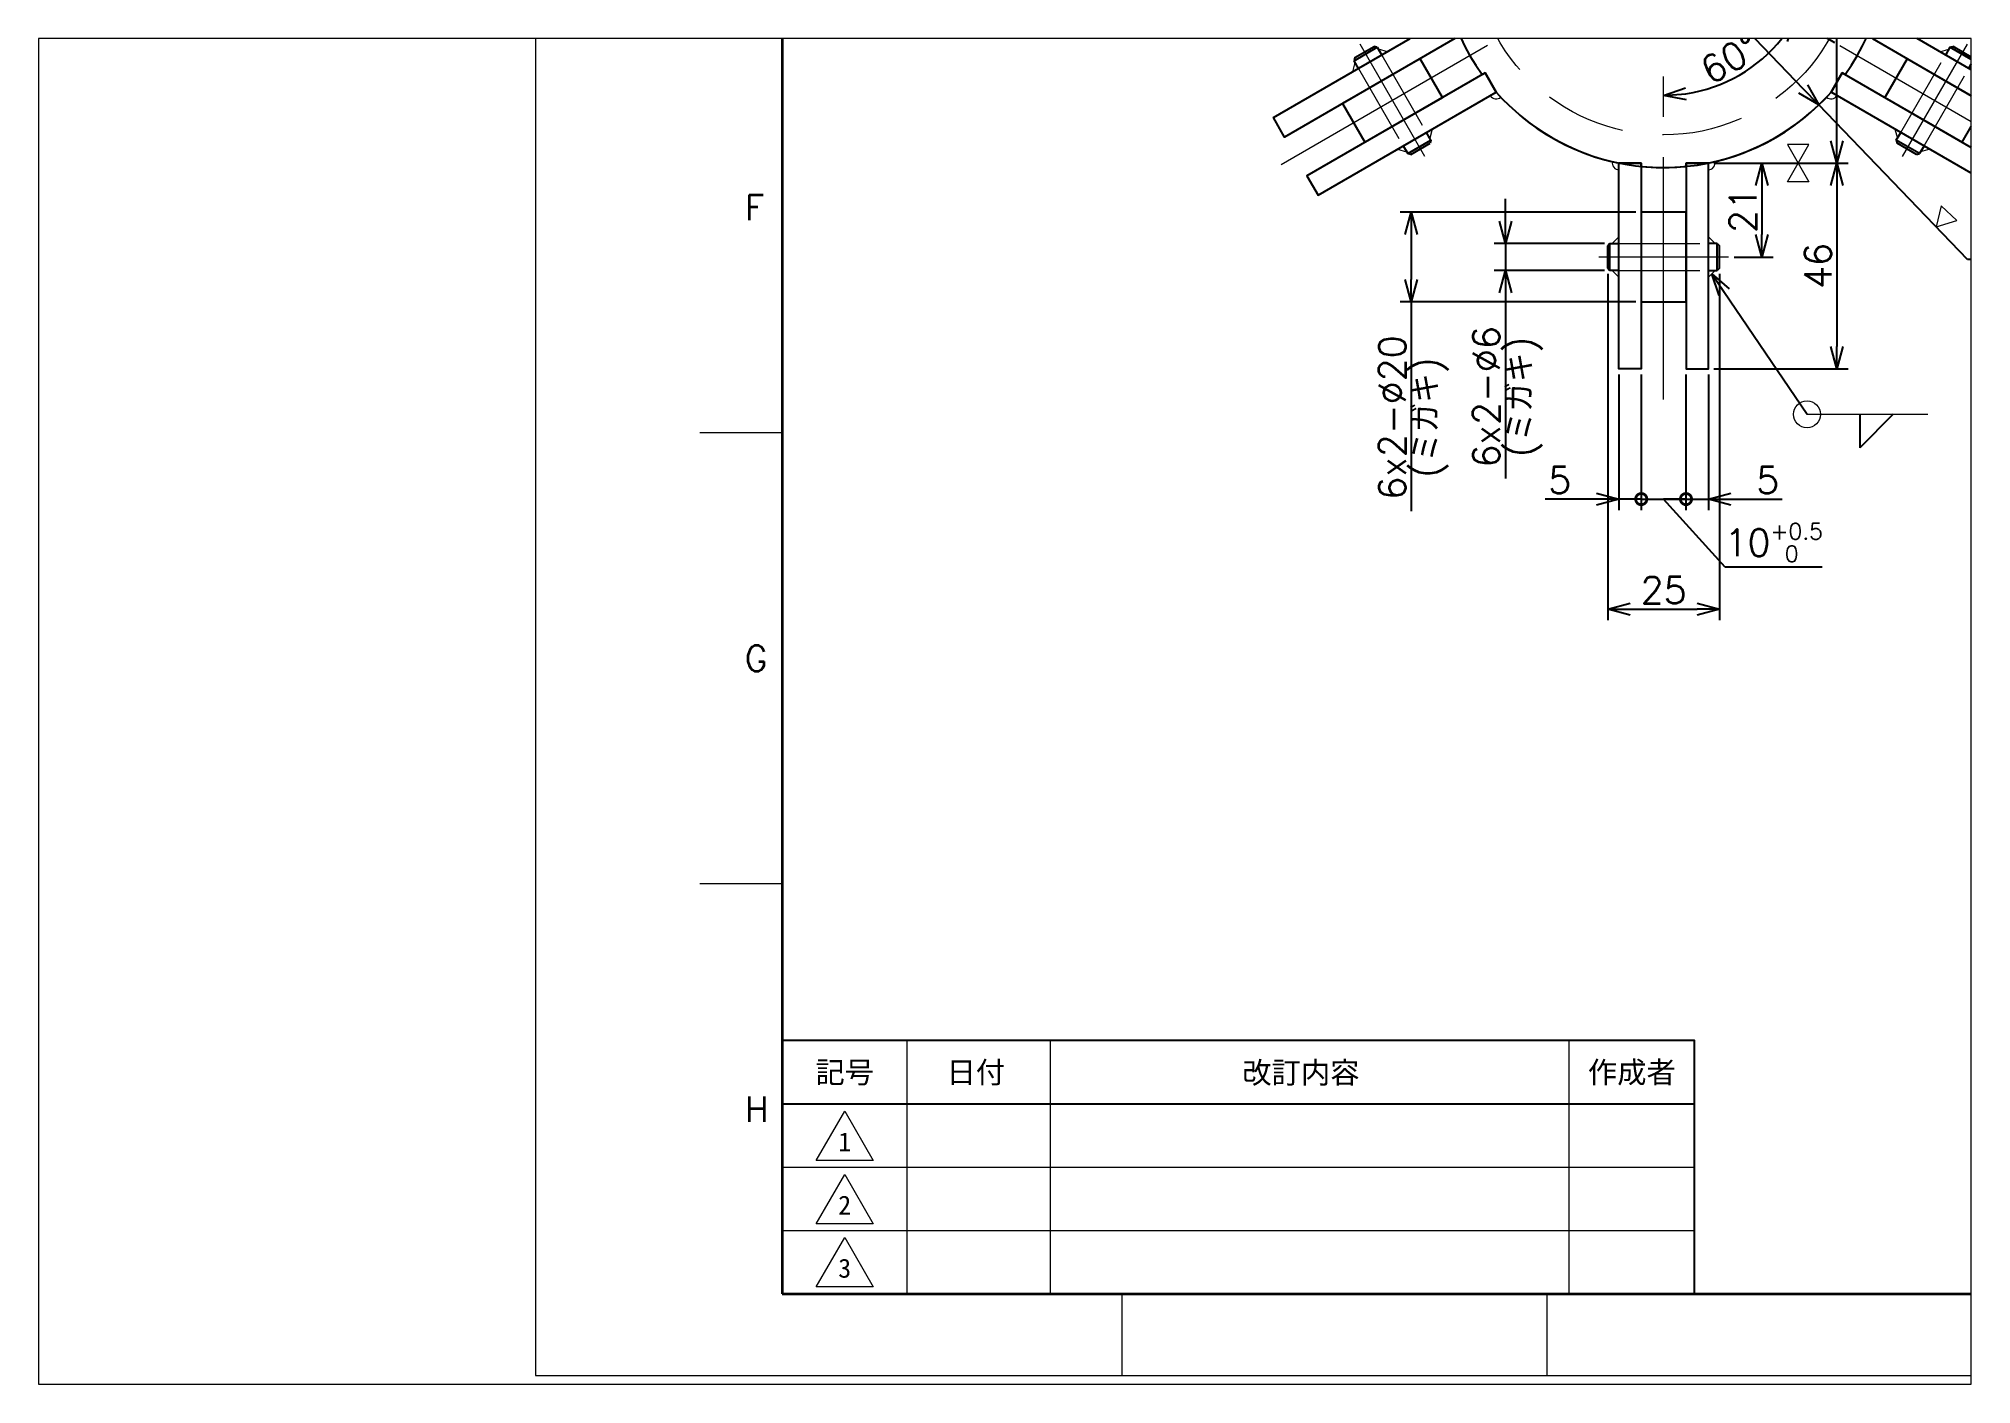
# Paper-space layout 'レイアウト1' of a CAD drawing. Header units: millimetres. Extents: x 29 to 258, y 20 to 179.
# The model-space entities are those that its viewports show. They can reach past a viewport. Long polylines and large blocks are cut down to what shows.
import ezdxf
from ezdxf import colors
from ezdxf.entities.mleader import LeaderData, LeaderLine
from ezdxf.enums import TextEntityAlignment as Align
from ezdxf.math import Vec2, Vec3

# ---------------------------------------------------------------- set-up
doc = ezdxf.new("R2010")
doc.units = ezdxf.units.MM
doc.header["$LTSCALE"] = 0.8
doc.header["$PDMODE"] = 99
doc.header["$PDSIZE"] = 1
doc.linetypes.add('CENTER2', pattern=[28.575, 19.05, -3.175, 3.175, -3.175])
doc.linetypes.add('HIDDEN', pattern=[9.525, 6.35, -3.175])
for name, color, linetype, lineweight in [('01_NORMAL', 7, 'Continuous', 25), ('04_HIDDEN', 2, 'HIDDEN', 13), ('05_CENTER', 4, 'CENTER2', 13), ('08_DIM', 3, 'Continuous', 13), ('90_FRAME', 5, 'Continuous', 35)]:
    doc.layers.add(name, color=color, linetype=linetype, lineweight=lineweight)
doc.layers.add('91_BLANK', color=5, linetype='Continuous', lineweight=0, plot=False)
doc.styles.add('KSS_TXT', font='txt.shx', dxfattribs={"bigfont": 'extfont2.shx'})
doc.styles.add('MS_G', font='MS Gothic.ttf')
doc.styles.get("Standard").update_dxf_attribs({"font": 'txt.shx', "bigfont": 'extfont2.shx'})
doc.styles.add('表題用', font='MS PGothic.ttf')
doc.dimstyles.new('KSS_DIM', dxfattribs={"dimscale": 2, "dimtxt": 3, "dimasz": 2.5, "dimexe": 1.25, "dimexo": 0.625, "dimtad": 1, "dimdsep": 46, "dimtxsty": 'KSS_TXT', "dimblk": 'OPEN30', "dimcen": 0, "dimazin": 2, "dimtfac": 0.75, "dimtmove": 0, "dimatfit": 3, "dimldrblk": 'OPEN30', "dimfxl": 1.25, "dimtolj": 1, "dimarcsym": 0})
doc.dimstyles.new('KSS_DIM$3', dxfattribs={"dimscale": 2, "dimtxt": 3, "dimasz": 2.5, "dimexe": 1.25, "dimexo": 0.625, "dimtad": 1, "dimtih": 1, "dimtoh": 1, "dimdsep": 46, "dimtxsty": 'KSS_TXT', "dimblk": 'OPEN30', "dimcen": 0, "dimazin": 2, "dimtfac": 0.75, "dimtofl": 0, "dimtmove": 0, "dimatfit": 3, "dimldrblk": 'OPEN30', "dimfxl": 1.25, "dimtolj": 1, "dimarcsym": 0})

# ---------------------------------------------------------------- blocks, each defined once
blk = doc.blocks.new('AM_BALLOON1')
at = {"transparency": 16777216}
blk.add_circle((0, 0), 5, dxfattribs=at)
blk.add_attdef('B_NUMBER', text='', height=3, dxfattribs=at).set_placement((0, 0), align=Align.MIDDLE_CENTER)
blk = doc.blocks.new('_OPEN')
at = {"color": 0, "linetype": 'ByBlock'}
for p, q in [((-1, 0.167), (0, 0)), ((0, 0), (-1, -0.167)), ((0, 0), (-1, 0))]:
    blk.add_line(p, q, dxfattribs=at)
blk = doc.blocks.new('_Open30')
at = {"color": 0, "linetype": 'ByBlock', "lineweight": -2}
for p, q in [((-1, 0.268), (0, 0)), ((0, 0), (-1, -0.268)), ((0, 0), (-1, 0))]:
    blk.add_line(p, q, dxfattribs=at)
blk = doc.blocks.new('*D169')
at = {"layer": '08_DIM', "color": 0, "lineweight": -2, "transparency": 16777216}
for p, q in [((217.58, 356.11), (283.5, 287.71)), ((320.24, 249.58), (286.97, 284.11)), ((405.39, 249.58), (320.24, 249.58))]:
    blk.add_line(p, q, dxfattribs=at)
blk.add_arc((252.27, 320.11), 50, 229.9541, 316.8068, dxfattribs=at)
at = {"layer": 'Defpoints', "color": 0, "transparency": 16777216}
for p in [(217.58, 356.11), (286.97, 284.11)]:
    blk.add_point(p, dxfattribs=at)
at = {"layer": '08_DIM', "color": 0, "lineweight": -2, "transparency": 16777216, "xscale": 5, "yscale": 5, "zscale": 5}
for p, rotation in [((217.58, 356.11), 133.9417325120091), ((286.97, 284.11), 313.9417325120091)]:
    blk.add_blockref('_Open30', p, dxfattribs=dict(at, rotation=rotation))
at = {"layer": '08_DIM', "color": 0, "transparency": 16777216, "insert": (363.44, 249.58), "char_height": 6, "attachment_point": 5, "style": 'KSS_TXT'}
blk.add_mtext('\\A1;%%C100{\\H4.500000;%%p0.1}\\P(90A Sch80より加工)', dxfattribs=at)
blk = doc.blocks.new('_DotSmall')
at = {"color": 0, "linetype": 'ByBlock', "const_width": 0.5}
blk.add_lwpolyline([(-0.0625, 0, 1), (0.0625, 0, 1)], format="xyb", close=True, dxfattribs=at)
blk = doc.blocks.new('*D170')
at = {"layer": '08_DIM', "color": 0, "lineweight": -2, "transparency": 16777216}
for p, q in [((247.27, 223.86), (247.27, 193.48)), ((257.27, 223.86), (257.27, 193.48)), ((247.27, 195.98), (257.27, 195.98)), ((266.04, 180.8), (252.27, 195.98)), ((287.74, 180.8), (266.04, 180.8))]:
    blk.add_line(p, q, dxfattribs=at)
at = {"layer": 'Defpoints', "color": 0, "transparency": 16777216}
for p in [(247.27, 225.11), (257.27, 225.11), (257.27, 195.98)]:
    blk.add_point(p, dxfattribs=at)
at = {"layer": '08_DIM', "color": 0, "lineweight": -2, "transparency": 16777216, "xscale": 5, "yscale": 5, "zscale": 5, "rotation": 180}
blk.add_blockref('_DotSmall', (247.27, 195.98), dxfattribs=at)
at = {"layer": '08_DIM', "color": 0, "lineweight": -2, "transparency": 16777216, "xscale": 5, "yscale": 5, "zscale": 5}
blk.add_blockref('_DotSmall', (257.27, 195.98), dxfattribs=at)
at = {"layer": '08_DIM', "color": 0, "transparency": 16777216, "insert": (276.89, 186.26), "char_height": 6, "attachment_point": 5, "style": 'KSS_TXT'}
blk.add_mtext('\\A1;10{\\H3.600000;\\S+0.5^  0;}', dxfattribs=at)
blk = doc.blocks.new('*D171')
at = {"layer": '08_DIM', "color": 0, "lineweight": -2, "transparency": 16777216}
for p, q in [((257.27, 223.86), (257.27, 193.48)), ((262.27, 223.86), (262.27, 193.48)), ((257.27, 195.98), (252.27, 195.98)), ((257.27, 195.98), (262.27, 195.98)), ((267.27, 195.98), (278.77, 195.98))]:
    blk.add_line(p, q, dxfattribs=at)
at = {"layer": 'Defpoints', "color": 0, "transparency": 16777216}
for p in [(257.27, 225.11), (262.27, 225.11), (262.27, 195.98)]:
    blk.add_point(p, dxfattribs=at)
at = {"layer": '08_DIM', "color": 0, "lineweight": -2, "transparency": 16777216, "xscale": 5, "yscale": 5, "zscale": 5, "rotation": 180}
blk.add_blockref('_Open30', (262.27, 195.98), dxfattribs=at)
at = {"layer": '08_DIM', "color": 0, "transparency": 16777216, "insert": (275.52, 200.23), "char_height": 6, "attachment_point": 5, "style": 'KSS_TXT'}
blk.add_mtext('\\A1;5', dxfattribs=at)
blk = doc.blocks.new('_None')
blk = doc.blocks.new('*D172')
at = {"layer": '08_DIM', "color": 0, "lineweight": -2, "transparency": 16777216}
for p, q in [((263.47, 271.11), (293.53, 271.11)), ((291.03, 266.11), (291.03, 230.11)), ((263.52, 225.11), (293.53, 225.11))]:
    blk.add_line(p, q, dxfattribs=at)
at = {"layer": 'Defpoints', "color": 0, "transparency": 16777216}
for p in [(262.22, 271.11), (262.27, 225.11), (291.03, 225.11)]:
    blk.add_point(p, dxfattribs=at)
at = {"layer": '08_DIM', "color": 0, "lineweight": -2, "transparency": 16777216, "xscale": 5, "yscale": 5, "zscale": 5}
for p, rotation in [((291.03, 271.11), 90), ((291.03, 225.11), 270)]:
    blk.add_blockref('_Open30', p, dxfattribs=dict(at, rotation=rotation))
at = {"layer": '08_DIM', "color": 0, "transparency": 16777216, "insert": (286.78, 248.11), "char_height": 6, "attachment_point": 5, "rotation": 90, "style": 'KSS_TXT'}
blk.add_mtext('\\A1;46', dxfattribs=at)
blk = doc.blocks.new('*D173')
at = {"layer": '08_DIM', "color": 0, "lineweight": -2, "transparency": 16777216}
for p, q in [((216.89, 258.11), (216.89, 263.11)), ((239.02, 253.11), (214.39, 253.11)), ((216.89, 253.11), (216.89, 247.11)), ((239.02, 247.11), (214.39, 247.11)), ((216.89, 242.11), (216.89, 200.57))]:
    blk.add_line(p, q, dxfattribs=at)
at = {"layer": 'Defpoints', "color": 0, "transparency": 16777216}
for p in [(240.27, 253.11), (216.89, 247.11), (240.27, 247.11)]:
    blk.add_point(p, dxfattribs=at)
at = {"layer": '08_DIM', "color": 0, "lineweight": -2, "transparency": 16777216, "xscale": 5, "yscale": 5, "zscale": 5}
for p, rotation in [((216.89, 253.11), 270), ((216.89, 247.11), 90)]:
    blk.add_blockref('_Open30', p, dxfattribs=dict(at, rotation=rotation))
at = {"layer": '08_DIM', "color": 0, "transparency": 16777216, "char_height": 6, "attachment_point": 5, "rotation": 90, "style": 'KSS_TXT'}
for s, insert in [('\\A1;6x2-\\A1;%%c6', (212.64, 218.84)), ('\\A1;(ミガキ)', (221.14, 218.84))]:
    blk.add_mtext(s, dxfattribs=dict(at, insert=insert))
blk = doc.blocks.new('*D174')
at = {"layer": '08_DIM', "color": 0, "lineweight": -2, "transparency": 16777216}
for p, q in [((246.02, 260.11), (193.35, 260.11)), ((195.85, 255.11), (195.85, 245.11)), ((246.02, 240.11), (193.35, 240.11)), ((195.85, 240.11), (195.85, 193.32))]:
    blk.add_line(p, q, dxfattribs=at)
at = {"layer": 'Defpoints', "color": 0, "transparency": 16777216}
for p in [(247.27, 260.11), (195.85, 240.11), (247.27, 240.11)]:
    blk.add_point(p, dxfattribs=at)
at = {"layer": '08_DIM', "color": 0, "lineweight": -2, "transparency": 16777216, "xscale": 5, "yscale": 5, "zscale": 5}
for p, rotation in [((195.85, 260.11), 90), ((195.85, 240.11), 270)]:
    blk.add_blockref('_Open30', p, dxfattribs=dict(at, rotation=rotation))
at = {"layer": '08_DIM', "color": 0, "transparency": 16777216, "char_height": 6, "attachment_point": 5, "rotation": 90, "style": 'KSS_TXT'}
for s, insert in [('\\A1;6x2-\\A1;%%c20', (191.6, 214.22)), ('\\A1;(ミガキ)', (200.1, 214.22))]:
    blk.add_mtext(s, dxfattribs=dict(at, insert=insert))
blk = doc.blocks.new('*D175')
at = {"layer": '08_DIM', "color": 0, "lineweight": -2, "transparency": 16777216}
for p, q in [((263.47, 369.11), (293.53, 369.11)), ((291.03, 276.11), (291.03, 364.11)), ((263.47, 271.11), (293.53, 271.11))]:
    blk.add_line(p, q, dxfattribs=at)
at = {"layer": 'Defpoints', "color": 0, "transparency": 16777216}
for p in [(262.22, 369.11), (291.03, 369.11), (262.22, 271.11)]:
    blk.add_point(p, dxfattribs=at)
at = {"layer": '08_DIM', "color": 0, "lineweight": -2, "transparency": 16777216, "xscale": 5, "yscale": 5, "zscale": 5}
for p, rotation in [((291.03, 369.11), 90), ((291.03, 271.11), 270)]:
    blk.add_blockref('_Open30', p, dxfattribs=dict(at, rotation=rotation))
at = {"layer": '08_DIM', "color": 0, "transparency": 16777216, "insert": (286.78, 320.11), "char_height": 6, "attachment_point": 5, "rotation": 90, "style": 'KSS_TXT'}
blk.add_mtext('\\A1;98', dxfattribs=at)
blk = doc.blocks.new('*D176')
at = {"layer": '08_DIM', "color": 0, "lineweight": -2, "transparency": 16777216}
for p, q in [((263.47, 271.11), (276.75, 271.11)), ((274.25, 266.11), (274.25, 255.11)), ((268.03, 250.11), (276.75, 250.11))]:
    blk.add_line(p, q, dxfattribs=at)
at = {"layer": 'Defpoints', "color": 0, "transparency": 16777216}
for p in [(262.22, 271.11), (266.78, 250.11), (274.25, 250.11)]:
    blk.add_point(p, dxfattribs=at)
at = {"layer": '08_DIM', "color": 0, "lineweight": -2, "transparency": 16777216, "xscale": 5, "yscale": 5, "zscale": 5}
for p, rotation in [((274.25, 271.11), 90), ((274.25, 250.11), 270)]:
    blk.add_blockref('_Open30', p, dxfattribs=dict(at, rotation=rotation))
at = {"layer": '08_DIM', "color": 0, "transparency": 16777216, "insert": (270, 260.61), "char_height": 6, "attachment_point": 5, "rotation": 90, "style": 'KSS_TXT'}
blk.add_mtext('\\A1;21', dxfattribs=at)
blk = doc.blocks.new('*D193')
at = {"layer": '08_DIM', "color": 0, "lineweight": -2, "transparency": 16777216}
for p, q in [((242.27, 223.86), (242.27, 193.48)), ((247.27, 223.86), (247.27, 193.48)), ((237.27, 195.98), (225.77, 195.98)), ((247.27, 195.98), (242.27, 195.98)), ((247.27, 195.98), (252.27, 195.98))]:
    blk.add_line(p, q, dxfattribs=at)
at = {"layer": 'Defpoints', "color": 0, "transparency": 16777216}
for p in [(242.27, 225.11), (247.27, 225.11), (242.27, 195.98)]:
    blk.add_point(p, dxfattribs=at)
at = {"layer": '08_DIM', "color": 0, "lineweight": -2, "transparency": 16777216, "xscale": 5, "yscale": 5, "zscale": 5}
blk.add_blockref('_Open30', (242.27, 195.98), dxfattribs=at)
at = {"layer": '08_DIM', "color": 0, "transparency": 16777216, "insert": (229.02, 200.23), "char_height": 6, "attachment_point": 5, "style": 'KSS_TXT'}
blk.add_mtext('\\A1;5', dxfattribs=at)
blk = doc.blocks.new('p1ba01')
for p, q in [((0, 0), (-1.5, 2.6)), ((-1.5, 2.6), (1.5, 2.6)), ((1.5, 2.6), (0, 0))]:
    blk.add_line(p, q)
blk = doc.blocks.new('*D196')
at = {"layer": '08_DIM', "color": 0, "lineweight": -2, "transparency": 16777216}
for p, q in [((239.77, 246.36), (239.77, 168.88)), ((264.77, 246.36), (264.77, 168.88)), ((244.77, 171.38), (259.77, 171.38))]:
    blk.add_line(p, q, dxfattribs=at)
at = {"layer": 'Defpoints', "color": 0, "transparency": 16777216}
for p in [(239.77, 247.61), (264.77, 247.61), (264.77, 171.38)]:
    blk.add_point(p, dxfattribs=at)
at = {"layer": '08_DIM', "color": 0, "lineweight": -2, "transparency": 16777216, "xscale": 5, "yscale": 5, "zscale": 5, "rotation": 180}
blk.add_blockref('_Open30', (239.77, 171.38), dxfattribs=at)
at = {"layer": '08_DIM', "color": 0, "lineweight": -2, "transparency": 16777216, "xscale": 5, "yscale": 5, "zscale": 5}
blk.add_blockref('_Open30', (264.77, 171.38), dxfattribs=at)
at = {"layer": '08_DIM', "color": 0, "transparency": 16777216, "insert": (252.27, 175.63), "char_height": 6, "attachment_point": 5, "style": 'KSS_TXT'}
blk.add_mtext('\\A1;25', dxfattribs=at)
blk = doc.blocks.new('Weld-line')
blk.add_line((0, 0), (1, 0))
blk = doc.blocks.new('*D200')
at = {"layer": '08_DIM', "color": 0, "lineweight": -2, "transparency": 16777216}
blk.add_line((290.55, 298.01), (279.44, 304.43), dxfattribs=at)
blk.add_arc((252.27, 320.11), 33.87, 278.4661, 321.5339, dxfattribs=at)
at = {"layer": 'Defpoints', "color": 0, "transparency": 16777216}
for p in [(252.27, 422), (291.64, 297.39), (263.86, 288.29), (337.83, 270.72), (252.27, 218.22)]:
    blk.add_point(p, dxfattribs=at)
at = {"layer": '08_DIM', "color": 0, "lineweight": -2, "transparency": 16777216, "xscale": 5, "yscale": 5, "zscale": 5}
for p, rotation in [((281.6, 303.18), 55.76694452218385), ((252.27, 286.24), 184.2330554778155)]:
    blk.add_blockref('_Open30', p, dxfattribs=dict(at, rotation=rotation))
at = {"layer": '08_DIM', "color": 0, "transparency": 16777216, "insert": (267.08, 294.46), "char_height": 6, "attachment_point": 5, "rotation": 30, "style": 'KSS_TXT'}
blk.add_mtext('\\A1;60%%d', dxfattribs=at)

msp = doc.modelspace()

# ---------------------------------------------------------------- linework, layer by layer
at = {"color": 0}
for p, q in [((207.336, 299.942), (204.861, 304.23)), ((297.207, 299.942), (299.682, 304.23)), ((206.687, 299.568), (207.336, 299.942)), ((297.856, 299.568), (297.207, 299.942)), ((183.052, 294.005), (188.248, 297.005)), ((183.235, 294.688), (183.052, 294.005)), ((184.052, 292.273), (183.052, 294.005)), ((183.235, 294.688), (187.565, 297.188)), ((188.248, 297.005), (187.565, 297.188)), ((188.248, 297.005), (189.248, 295.273)), ((316.295, 297.005), (315.295, 295.273)), ((316.295, 297.005), (316.978, 297.188)), ((321.491, 294.005), (316.295, 297.005)), ((321.308, 294.688), (316.978, 297.188)), ((320.491, 292.273), (321.491, 294.005)), ((321.308, 294.688), (321.491, 294.005)), ((211.687, 290.908), (212.336, 291.283)), ((212.336, 291.283), (214.811, 286.996)), ((292.207, 291.283), (289.732, 286.996)), ((292.856, 290.908), (292.207, 291.283)), ((200.248, 276.22), (199.248, 277.953)), ((304.295, 276.22), (305.295, 277.953)), ((194.052, 274.953), (195.052, 273.22)), ((195.052, 273.22), (200.248, 276.22)), ((195.735, 273.037), (195.052, 273.22)), ((195.735, 273.037), (200.065, 275.537)), ((200.248, 276.22), (200.065, 275.537)), ((304.295, 276.22), (304.478, 275.537)), ((309.491, 273.22), (304.295, 276.22)), ((308.808, 273.037), (304.478, 275.537)), ((308.808, 273.037), (309.491, 273.22)), ((310.491, 274.953), (309.491, 273.22)), ((247.272, 271.113), (242.322, 271.113)), ((247.272, 270.363), (247.272, 271.113)), ((257.271, 270.363), (257.271, 271.113)), ((257.271, 271.113), (262.221, 271.113)), ((240.272, 253.113), (239.772, 252.613)), ((239.772, 247.613), (239.772, 252.613)), ((240.272, 253.113), (242.272, 253.113)), ((240.272, 247.113), (240.272, 253.113)), ((264.272, 253.113), (262.271, 253.113)), ((264.272, 247.113), (264.272, 253.113)), ((264.272, 253.113), (264.772, 252.613)), ((264.772, 247.613), (264.772, 252.613)), ((239.772, 247.613), (240.272, 247.113)), ((242.272, 247.113), (240.272, 247.113)), ((262.271, 247.113), (264.272, 247.113)), ((264.772, 247.613), (264.272, 247.113))]:
    msp.add_line(p, q, dxfattribs=at)
at = {"color": 3}
for p in [(296.129, 214.937), (303.629, 214.937)]:
    msp.add_line(p, (296.129, 207.437), dxfattribs=at)
at = {"color": 0}
for points in [[(204.836, 304.273), (207.336, 299.942), (167.499, 276.943), (164.999, 281.273)], [(299.707, 304.273), (297.207, 299.942), (337.044, 276.943), (339.544, 281.273)], [(197.81, 294.443), (180.49, 284.443), (185.49, 275.782), (202.81, 285.782)], [(301.733, 285.783), (319.054, 275.783), (324.054, 284.443), (306.733, 294.443)], [(214.836, 286.953), (212.336, 291.283), (172.499, 268.283), (174.999, 263.952)], [(289.707, 286.953), (292.207, 291.283), (332.044, 268.283), (329.544, 263.952)], [(242.272, 271.113), (247.272, 271.113), (247.272, 225.113), (242.272, 225.113)], [(262.271, 271.113), (257.271, 271.113), (257.272, 225.113), (262.272, 225.113)], [(247.272, 260.113), (247.272, 240.113), (257.272, 240.113), (257.272, 260.113)]]:
    msp.add_lwpolyline(points, close=True, dxfattribs=at)
for start, end in [(204.26126, 215.73874), (324.26126, 335.73874), (221.47834, 258.52166), (281.47834, 318.52166), (264.26126, 275.73874)]:
    msp.add_arc((252.272, 320.113), 50, start, end, dxfattribs=at)
at = {"layer": '04_HIDDEN'}
for p, q in [((189.248, 295.273), (199.248, 277.953)), ((305.295, 277.953), (315.295, 295.273)), ((184.052, 292.273), (194.052, 274.953)), ((310.491, 274.953), (320.491, 292.273)), ((242.272, 253.113), (262.271, 253.113)), ((242.272, 247.113), (262.271, 247.113))]:
    msp.add_line(p, q, dxfattribs=at)
msp.add_circle((252.272, 320.113), 42.7, dxfattribs=at)
at = {"layer": '05_CENTER'}
for p, q in [((252.272, 218.224), (252.272, 422.001)), ((212.907, 297.386), (166.716, 270.717)), ((198.903, 272.549), (184.396, 297.676)), ((291.636, 297.386), (337.827, 270.717)), ((320.147, 297.676), (305.64, 272.549)), ((266.779, 250.113), (237.765, 250.113))]:
    msp.add_line(p, q, dxfattribs=at)
at = {"layer": '08_DIM'}
for points in [[(189.248, 295.273), (190.547, 296.023), (190.547, 296.023), (188.498, 296.572)], [(315.295, 295.273), (313.996, 296.023), (313.996, 296.023), (316.045, 296.572)], [(184.052, 292.273), (182.753, 291.523), (182.753, 291.523), (183.302, 293.572)], [(320.491, 292.273), (321.79, 291.523), (321.79, 291.523), (321.241, 293.572)], [(199.248, 277.953), (200.547, 278.703), (200.547, 278.703), (199.998, 276.654)], [(305.295, 277.953), (303.996, 278.703), (303.996, 278.703), (304.545, 276.654)], [(194.052, 274.953), (192.753, 274.203), (192.753, 274.203), (194.802, 273.654)], [(310.491, 274.953), (311.791, 274.203), (311.791, 274.203), (309.741, 273.654)], [(242.272, 253.113), (242.272, 254.613), (242.272, 254.613), (240.772, 253.113)], [(262.271, 253.113), (262.271, 254.613), (262.271, 254.613), (263.771, 253.113)], [(242.272, 247.113), (242.272, 245.613), (242.272, 245.613), (240.772, 247.113)], [(262.271, 247.113), (262.271, 245.613), (262.271, 245.613), (263.771, 247.113)]]:
    msp.add_lwpolyline(points, close=True, dxfattribs=at)
msp.add_circle((284.33, 214.937), 3, dxfattribs=at)
for centre, start, end in [((214.836, 286.953), 210.00048, 312.77251), ((289.707, 286.953), 227.22749, 329.99952), ((242.272, 271.113), 167.22749, 269.99952), ((262.271, 271.113), 270.00048, 12.77251)]:
    msp.add_arc(centre, 1.5, start, end, dxfattribs=at)
at = {"layer": '90_FRAME', "color": 4, "lineweight": 13}
for p, q in [((55.161, 210.78), (36.755, 210.78)), ((55.161, 109.964), (36.755, 109.964)), ((131.173, 0), (131.173, 18.324)), ((226.218, 0), (226.218, 18.324)), ((321.264, 0), (321.264, 18.324))]:
    msp.add_line(p, q, dxfattribs=at)
at = {"layer": '90_FRAME', "color": 0, "lineweight": 13}
for p, q in [((83.161, 18.324), (83.161, 74.895)), ((115.161, 18.324), (115.161, 74.895)), ((231.161, 18.324), (231.161, 74.895)), ((55.161, 46.609), (259.161, 46.609)), ((55.161, 32.467), (259.161, 32.467))]:
    msp.add_line(p, q, dxfattribs=at)
at = {"layer": '90_FRAME', "color": 0, "lineweight": 25}
msp.add_line((55.161, 60.752), (259.161, 60.752), dxfattribs=at)
at = {"layer": '90_FRAME'}
msp.add_lwpolyline([(55.161, 18.324), (1157.639, 18.324), (1157.639, 806.5), (55.161, 806.5)], close=True, dxfattribs=at)
at = {"layer": '90_FRAME', "color": 0, "lineweight": 25}
msp.add_lwpolyline([(55.161, 18.324), (259.161, 18.324), (259.161, 74.895), (55.161, 74.895)], close=True, dxfattribs=at)
at = {"layer": '90_FRAME', "color": 0, "lineweight": 13}
for points in [[(62.797, 48.111), (69.161, 59.135), (75.525, 48.111), (62.797, 48.111)], [(62.797, 33.969), (69.161, 44.992), (75.525, 33.969), (62.797, 33.969)], [(62.797, 19.826), (69.161, 30.849), (75.525, 19.826), (62.797, 19.826)]]:
    msp.add_lwpolyline(points, dxfattribs=at)
at = {"layer": '91_BLANK'}
msp.add_lwpolyline([(0, 0), (1176.045, 0), (1176.045, 827.746), (0, 827.746)], close=True, dxfattribs=at)

# ---------------------------------------------------------------- block references
at = {"layer": '08_DIM', "xscale": -1.6, "yscale": 1.6, "zscale": 1.6}
msp.add_blockref('p1ba01', (282.36, 271.113), dxfattribs=at)
at = {"layer": '08_DIM'}
for name, p, xscale, yscale, zscale, rotation in [('p1ba01', (282.36, 271.113), 1.6, 1.6, 1.6, 180), ('p1ba01', (313.233, 256.856), -1.6, 1.6, 1.6, 316.999999999999), ('Weld-line', (284.33, 214.937), -27, 27, 27, 180)]:
    msp.add_blockref(name, p, dxfattribs=dict(at, xscale=xscale, yscale=yscale, zscale=zscale, rotation=rotation))

# ---------------------------------------------------------------- texts
at = {"layer": '90_FRAME', "color": 0, "lineweight": 13, "style": 'KSS_TXT'}
for s, p in [('F', (46.799, 261.188)), ('G', (46.799, 160.372)), ('H', (46.799, 59.556))]:
    msp.add_text(s, height=5.68, dxfattribs=at).set_placement(p, align=Align.MIDDLE_LEFT)
at = {"layer": '90_FRAME', "color": 0, "style": '表題用'}
for s, p in [('記号', (69.161, 67.824)), ('日付', (98.474, 67.824)), ('作成者', (245.161, 67.824))]:
    msp.add_text(s, height=4.8, dxfattribs=at).set_placement(p, align=Align.MIDDLE_CENTER)
msp.add_text('改訂内容', height=4.8, dxfattribs=at).set_placement((171.161, 67.824), align=Align.MIDDLE)
at = {"layer": '90_FRAME', "color": 0, "lineweight": 13, "style": 'MS_G'}
for s, p in [('1', (69.161, 52.267)), ('2', (69.161, 38.124)), ('3', (69.161, 23.981))]:
    msp.add_text(s, height=4.243, dxfattribs=at).set_placement(p, align=Align.MIDDLE)

# ---------------------------------------------------------------- dimensions: what is measured, and where the dimension line sits
at = {"layer": '08_DIM'}
dim = msp.add_angular_dim_2l(base=(263.855, 288.286), line1=((252.272, 218.224), (252.272, 422.001)), line2=((291.636, 297.386), (337.827, 270.717)), dimstyle='KSS_DIM', dxfattribs=at)
dim.commit()
dim.dimension.update_dxf_attribs({"geometry": '*D200', "text_midpoint": (267.081, 294.462)})
for base, p2, picture, middle in [((291.035, 369.113), (262.221, 369.113), '*D175', (286.785, 320.113)), ((291.035, 225.113), (262.272, 225.113), '*D172', (286.785, 248.113)), ((274.251, 250.113), (266.779, 250.113), '*D176', (270.001, 260.613))]:
    dim = msp.add_linear_dim(base=base, p1=(262.221, 271.113), p2=p2, angle=270, dimstyle='KSS_DIM', dxfattribs=at)
    dim.commit()
    dim.dimension.update_dxf_attribs({"geometry": picture, "text_midpoint": middle})
dim = msp.add_diameter_dim_2p(p1=(217.575, 356.115), p2=(286.968, 284.11), dimstyle='KSS_DIM$3', override={"dimpost": '%%C<>\\X(90A Sch80より加工)', "dimtol": 1, "dimlim": 0, "dimtp": 0.1, "dimtm": 0.1, "dimtix": 1, "dimatfit": 2}, dxfattribs=at)
dim.commit()
dim.dimension.update_dxf_attribs({"geometry": '*D169', "text_midpoint": (363.443, 249.584), "dimtype": 163})
for base, p1, p2, angle, override, picture, middle in [((195.849, 240.113), (247.271, 260.113), (247.272, 240.113), 90, {"dimpost": '<>\\X(ミガキ)'}, '*D174', (191.599, 214.217)), ((216.885, 247.113), (240.272, 253.113), (240.272, 247.113), 270, {"dimpost": '\\X(ミガキ)'}, '*D173', (212.635, 218.842))]:
    dim = msp.add_linear_dim(base=base, p1=p1, p2=p2, angle=angle, text='6x2-\\A1;%%c<>', dimstyle='KSS_DIM', override=override, dxfattribs=at)
    dim.commit()
    dim.dimension.update_dxf_attribs({"geometry": picture, "text_midpoint": middle})
dim = msp.add_linear_dim(base=(264.772, 171.379), p1=(239.772, 247.613), p2=(264.772, 247.613), dimstyle='KSS_DIM', dxfattribs=at)
dim.commit()
dim.dimension.update_dxf_attribs({"geometry": '*D196', "text_midpoint": (252.272, 175.633)})
dim = msp.add_linear_dim(base=(242.272, 195.976), p1=(247.272, 225.113), p2=(242.272, 225.113), angle=180, dimstyle='KSS_DIM', override={"dimblk1": 'None', "dimblk2": 'Open30', "dimsah": 1}, dxfattribs=at)
dim.commit()
dim.dimension.update_dxf_attribs({"geometry": '*D193', "text_midpoint": (229.022, 200.23)})
dim = msp.add_linear_dim(base=(257.272, 195.976), p1=(247.272, 225.113), p2=(257.272, 225.113), dimstyle='KSS_DIM', override={"dimblk1": 'DotSmall', "dimblk2": 'DotSmall', "dimsah": 1, "dimtol": 1, "dimlim": 0, "dimtp": 0.5, "dimtfac": 0.6, "dimtmove": 1}, dxfattribs=at)
dim.commit()
dim.dimension.update_dxf_attribs({"geometry": '*D170', "text_midpoint": (267.293, 180.804), "dimtype": 160})
dim = msp.add_linear_dim(base=(262.272, 195.976), p1=(257.272, 225.113), p2=(262.272, 225.113), dimstyle='KSS_DIM', override={"dimblk1": 'None', "dimblk2": 'Open30', "dimsah": 1}, dxfattribs=at)
dim.commit()
dim.dimension.update_dxf_attribs({"geometry": '*D171', "text_midpoint": (275.522, 200.23)})

# ---------------------------------------------------------------- leaders
msp.add_leader([(263.021, 246.363), (284.33, 214.937)], dimstyle='KSS_DIM', dxfattribs=at)
ml = msp.add_multileader_block('Standard', dxfattribs=at)
ml.set_content('AM_BALLOON1', color=256, scale=2.5)
ml.set_attribute('B_NUMBER', '98', width=0)
ml.set_leader_properties(color=256, linetype='ByLayer', lineweight=-1)
ml.set_arrow_properties(name='OPEN')
ml.build(insert=Vec2(0, 0))
ml.multileader.update_dxf_attribs({"leader_type": 0, "has_dogleg": 0, "text_right_attachment_type": 6, "dogleg_length": 0, "arrow_head_size": 5, "scale": 2.5, "block_connection_type": 1})
ctx = ml.context
ctx.base_point, ctx.scale, ctx.char_height, ctx.arrow_head_size, ctx.landing_gap_size, ctx.plane_origin = Vec3(175.097, 697.526), 2.5, 10, 5, 5, Vec3(175.097, 697.526)
ctx.right_attachment, ctx.attachment_type = 6, 1
notes = []
notes.append((ctx, [(0, (0, 0, 0), (0, 0), (1, 0), 1, [])]))
ctx.block.insert = Vec3(175.097, 697.526)
for ctx, leaders in notes:
    for number, flags, end, landing, length, lines in leaders:
        leader = LeaderData()
        leader.index, (leader.has_last_leader_line, leader.has_dogleg_vector, leader.attachment_direction) = number, flags
        leader.last_leader_point, leader.dogleg_vector, leader.dogleg_length = Vec3(end), Vec3(landing), length
        for number, points, colour, breaks in lines:
            line = LeaderLine()
            line.index, line.vertices, line.color, line.breaks = number, Vec3.list(points), colors.encode_raw_color(colour), breaks
            leader.lines.append(line)
        ctx.leaders.append(leader)

psp = doc.layouts.new('レイアウト1')

# ---------------------------------------------------------------- viewports
at = {"layer": '01_NORMAL'}
psp.add_viewport(center=(143.2, 99.71), size=(229.12, 159.5289), view_center_point=(104.994, 148.5), view_height=300.88387, dxfattribs=at)

doc.saveas('drawing.dxf')
